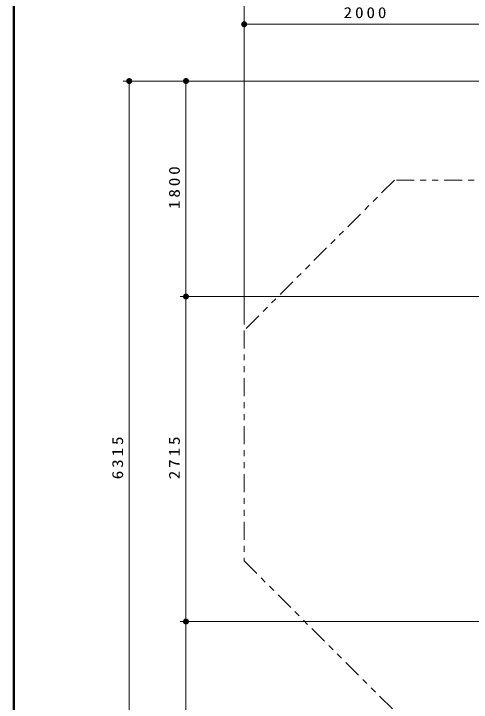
# Model space of a CAD drawing. Units: millimetres on the paper, scale 1:50. Extents: x -385 to 0, y -594 to 267.
# Drawn here: x -385 to -308.6, y 93.3 to 208.4 of the extents above; entities that cross this region are included whole.
import ezdxf

# ---------------------------------------------------------------- set-up
doc = ezdxf.new("R2010")
doc.units = ezdxf.units.MM
doc.linetypes.add('USER3', pattern=[8, 3, -1, 1, -1, 1, -1])
doc.layers.add('LY_1', color=7, linetype='Continuous', lineweight=50)
doc.styles.add('ＭＳ ゴシック', font='')
doc.styles.get('ＭＳ ゴシック').set_extended_font_data('MS Gothic')

# ---------------------------------------------------------------- blocks, each defined once
blk = doc.blocks.new('filled_dot')
at = {"color": 0, "linetype": 'Continuous', "lineweight": -2, "const_width": 1.25}
blk.add_lwpolyline([(-0.625, 0, 1), (0.625, 0, 1)], format="xyb", close=True, dxfattribs=at)

msp = doc.modelspace()

# ---------------------------------------------------------------- linework, layer by layer
at = {"layer": 'LY_1'}
msp.add_line((-385, 267), (-385, 0), dxfattribs=at)
at = {"layer": 'LY_1', "lineweight": 13}
for p, q in [((-346.523, 156.461), (-346.523, 217.371)), ((-346.523, 156.461), (-346.523, 207.604)), ((-346.523, 206.604), (-306.523, 206.604)), ((-254.531, 197.121), (-366.722, 197.121)), ((-365.722, 70.824), (-365.722, 197.121)), ((-254.531, 197.121), (-357.237, 197.121)), ((-356.237, 161.121), (-356.237, 197.121)), ((-237.643, 161.121), (-357.237, 161.121)), ((-237.643, 161.121), (-357.237, 161.121)), ((-356.237, 106.824), (-356.237, 161.121)), ((-242.863, 106.824), (-357.237, 106.824)), ((-242.863, 106.824), (-357.237, 106.824)), ((-356.237, 70.824), (-356.237, 106.824))]:
    msp.add_line(p, q, dxfattribs=at)
at = {"layer": 'LY_1', "linetype": 'USER3', "lineweight": 13}
msp.add_lwpolyline([(-321.435, 180.549), (-346.523, 155.461), (-346.523, 116.962), (-308.638, 79.077), (-265.087, 79.077), (-256.835, 70.824), (-216.451, 70.824), (-208.198, 79.077), (-176.412, 79.077), (-155.179, 100.311), (-155.179, 161.696), (-176.412, 182.93), (-205.563, 182.93), (-219.755, 197.121), (-253.531, 197.121), (-270.103, 180.549)], close=True, dxfattribs=at)

# ---------------------------------------------------------------- block references
at = {"layer": 'LY_1', "lineweight": 13, "xscale": 0.4, "yscale": 0.4}
msp.add_blockref('filled_dot', (-346.523, 206.604), dxfattribs=at)
for p, rotation in [((-365.722, 197.121), 270), ((-356.237, 197.121), 270), ((-356.237, 161.121), 270), ((-356.237, 161.121), 90), ((-356.237, 106.824), 270), ((-356.237, 106.824), 90)]:
    msp.add_blockref('filled_dot', p, dxfattribs=dict(at, rotation=rotation))

# ---------------------------------------------------------------- texts
at = {"layer": 'LY_1', "insert": (-326.1, 207.604), "char_height": 1.833, "attachment_point": 8, "style": 'ＭＳ ゴシック'}
msp.add_mtext('\\T1.33;\\W1.15;2000', dxfattribs=at)
at = {"layer": 'LY_1', "char_height": 1.833, "attachment_point": 8, "rotation": 90, "style": 'ＭＳ ゴシック'}
for s, insert in [('\\T1.33;\\W1.15;1800', (-357.237, 179.543)), ('\\T1.33;\\W1.15;6315', (-366.722, 134.401)), ('\\T1.33;\\W1.15;2715', (-357.237, 134.401))]:
    msp.add_mtext(s, dxfattribs=dict(at, insert=insert))

doc.saveas('drawing.dxf')
